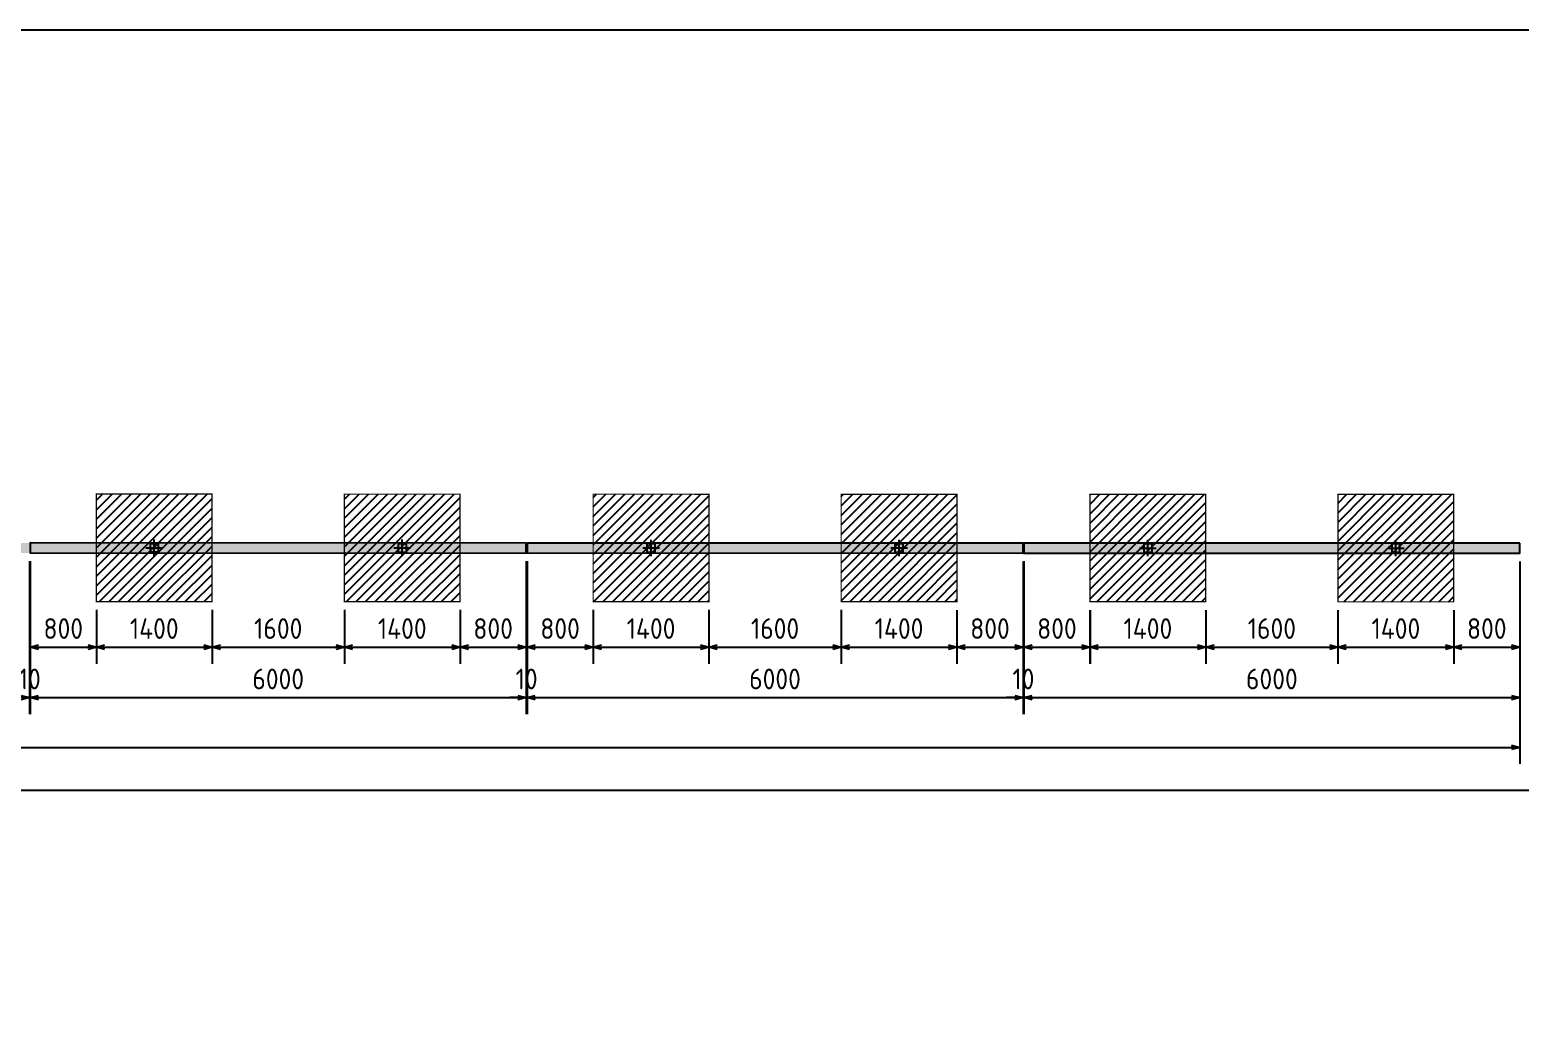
# Model space of a CAD drawing. Header units: centimetres. Extents: x -6122352 to 6876996, y -1694241 to 2592194.
# Drawn here: x 3330415 to 3348444, y 790899 to 802757 of the extents above; entities that cross this region are included whole.
import ezdxf

# ---------------------------------------------------------------- set-up
doc = ezdxf.new("R2010")
doc.units = ezdxf.units.CM
doc.header["$MEASUREMENT"] = 0
doc.header["$PDMODE"] = 66
doc.header["$PDSIZE"] = 100
doc.linetypes.add('CENTER', pattern=[2, 1.25, -0.25, 0.25, -0.25])
doc.layers.get('Defpoints').update_dxf_attribs({"color": 255, "linetype": 'CENTER'})
for name, color, linetype in [('@MI-FOOTINGS', 7, 'Continuous'), ('@MI-TYPE-01', 30, 'Continuous'), ('@MI-TYPE-02', 6, 'Continuous')]:
    doc.layers.add(name, color=color, linetype=linetype)
doc.styles.add('Schueco-BEMSTIL', font='isocpeur.ttf', dxfattribs={"width": 0.9})
doc.dimstyles.new('MI- JWC-TXT-2.5 MM', dxfattribs={"dimscale": 1.5, "dimtxt": 2.5, "dimasz": 1, "dimexe": 2, "dimexo": 1, "dimgap": 1, "dimtad": 1, "dimdec": 0, "dimdsep": 46, "dimtxsty": 'Schueco-BEMSTIL', "dimblk": 'OPEN30', "dimcen": 0, "dimdle": 2, "dimclrd": 140, "dimclre": 8, "dimclrt": 40, "dimadec": 0, "dimazin": 2, "dimtfac": 1, "dimtdec": 0, "dimtix": 1, "dimtmove": 2, "dimatfit": 3, "dimldrblk": 'OPEN', "dimfxl": 2, "dimlwd": -1, "dimlwe": -1, "dimarcsym": 0})

# ---------------------------------------------------------------- blocks, each defined once
blk = doc.blocks.new('T2-FOOTING PLAN')
at = {"layer": '@MI-FOOTINGS', "transparency": 33554679}
h = blk.add_hatch(dxfattribs=at)
h.set_pattern_fill('ANSI31', color=8, scale=650)
h.paths.add_polyline_path([(-700, 650), (700, 650), (700, -650), (-700, -650)])
at = {"layer": '@MI-FOOTINGS', "color": 160, "true_color": 0x3340f0, "const_width": 15}
blk.add_lwpolyline([(-700, 650), (700, 650), (700, -650), (-700, -650)], close=True, dxfattribs=at)
at = {"layer": '@MI-FOOTINGS', "color": 30}
blk.add_point((0, 0), dxfattribs=at)
blk = doc.blocks.new('_Open30')
at = {"color": 0, "linetype": 'ByBlock', "lineweight": -2}
for p, q in [((-1, 0.27), (0, 0)), ((0, 0), (-1, -0.27)), ((0, 0), (-1, 0))]:
    blk.add_line(p, q, dxfattribs=at)
blk = doc.blocks.new('*D1109')
at = {"layer": '@MI-TYPE-02', "color": 8, "transparency": 16777216}
for p, q in [((113300, -77598), (113300, -79448)), ((113310, -77597), (113310, -79448))]:
    blk.add_line(p, q, dxfattribs=at)
at = {"layer": '@MI-TYPE-02', "color": 140, "transparency": 16777216}
for p, q in [((113200, -79248), (113100, -79248)), ((113300, -79248), (113310, -79248)), ((113410, -79248), (113510, -79248))]:
    blk.add_line(p, q, dxfattribs=at)
at = {"layer": 'Defpoints', "color": 0, "transparency": 16777216}
for p in [(113300, -77498), (113310, -77497), (113310, -79248)]:
    blk.add_point(p, dxfattribs=at)
at = {"layer": '@MI-TYPE-02', "color": 140, "transparency": 16777216, "xscale": 100, "yscale": 100, "zscale": 100}
blk.add_blockref('_Open30', (113300, -79248), dxfattribs=at)
at = {"layer": '@MI-TYPE-02', "color": 140, "transparency": 16777216, "xscale": 100, "yscale": 100, "zscale": 100, "rotation": 180}
blk.add_blockref('_Open30', (113310, -79248), dxfattribs=at)
at = {"layer": '@MI-TYPE-02', "color": 40, "transparency": 16777216, "insert": (113305, -79023), "char_height": 250, "attachment_point": 5, "style": 'Schueco-BEMSTIL'}
blk.add_mtext('10', dxfattribs=at)
blk = doc.blocks.new('_Open')
at = {"color": 0, "linetype": 'ByBlock', "lineweight": -2}
for p, q in [((-1, 0), (0, 0)), ((-1, 0), (0, 0)), ((0, 0), (-1, 0))]:
    blk.add_line(p, q, dxfattribs=at)
blk = doc.blocks.new('*D1110')
at = {"layer": '@MI-TYPE-02', "color": 8, "transparency": 16777216}
for p, q in [((113310, -77597), (113310, -79448)), ((119310, -77599), (119310, -79448))]:
    blk.add_line(p, q, dxfattribs=at)
at = {"layer": '@MI-TYPE-02', "color": 140, "transparency": 16777216}
blk.add_line((113410, -79248), (119210, -79248), dxfattribs=at)
at = {"layer": 'Defpoints', "color": 0, "transparency": 16777216}
for p in [(113310, -77497), (119310, -77499), (119310, -79248)]:
    blk.add_point(p, dxfattribs=at)
at = {"layer": '@MI-TYPE-02', "color": 140, "transparency": 16777216, "xscale": 100, "yscale": 100, "zscale": 100, "rotation": 180}
blk.add_blockref('_Open30', (113310, -79248), dxfattribs=at)
at = {"layer": '@MI-TYPE-02', "color": 140, "transparency": 16777216, "xscale": 100, "yscale": 100, "zscale": 100}
blk.add_blockref('_Open30', (119310, -79248), dxfattribs=at)
at = {"layer": '@MI-TYPE-02', "color": 40, "transparency": 16777216, "insert": (116310, -79023), "char_height": 250, "attachment_point": 5, "style": 'Schueco-BEMSTIL'}
blk.add_mtext('6000', dxfattribs=at)
blk = doc.blocks.new('*D1111')
at = {"layer": '@MI-TYPE-02', "color": 8, "transparency": 16777216}
for p, q in [((119310, -77599), (119310, -79448)), ((119320, -77598), (119320, -79448))]:
    blk.add_line(p, q, dxfattribs=at)
at = {"layer": '@MI-TYPE-02', "color": 140, "transparency": 16777216}
for p, q in [((119210, -79248), (119110, -79248)), ((119310, -79248), (119320, -79248)), ((119420, -79248), (119520, -79248))]:
    blk.add_line(p, q, dxfattribs=at)
at = {"layer": 'Defpoints', "color": 0, "transparency": 16777216}
for p in [(119310, -77499), (119320, -77498), (119320, -79248)]:
    blk.add_point(p, dxfattribs=at)
at = {"layer": '@MI-TYPE-02', "color": 140, "transparency": 16777216, "xscale": 100, "yscale": 100, "zscale": 100}
blk.add_blockref('_Open30', (119310, -79248), dxfattribs=at)
at = {"layer": '@MI-TYPE-02', "color": 140, "transparency": 16777216, "xscale": 100, "yscale": 100, "zscale": 100, "rotation": 180}
blk.add_blockref('_Open30', (119320, -79248), dxfattribs=at)
at = {"layer": '@MI-TYPE-02', "color": 40, "transparency": 16777216, "insert": (119315, -79023), "char_height": 250, "attachment_point": 5, "style": 'Schueco-BEMSTIL'}
blk.add_mtext('10', dxfattribs=at)
blk = doc.blocks.new('*D1112')
at = {"layer": '@MI-TYPE-02', "color": 8, "transparency": 16777216}
for p, q in [((119320, -77598), (119320, -79448)), ((125320, -77601), (125320, -79448))]:
    blk.add_line(p, q, dxfattribs=at)
at = {"layer": '@MI-TYPE-02', "color": 140, "transparency": 16777216}
blk.add_line((119420, -79248), (125220, -79248), dxfattribs=at)
at = {"layer": 'Defpoints', "color": 0, "transparency": 16777216}
for p in [(119320, -77498), (125320, -77501), (125320, -79248)]:
    blk.add_point(p, dxfattribs=at)
at = {"layer": '@MI-TYPE-02', "color": 140, "transparency": 16777216, "xscale": 100, "yscale": 100, "zscale": 100, "rotation": 180}
blk.add_blockref('_Open30', (119320, -79248), dxfattribs=at)
at = {"layer": '@MI-TYPE-02', "color": 140, "transparency": 16777216, "xscale": 100, "yscale": 100, "zscale": 100}
blk.add_blockref('_Open30', (125320, -79248), dxfattribs=at)
at = {"layer": '@MI-TYPE-02', "color": 40, "transparency": 16777216, "insert": (122320, -79023), "char_height": 250, "attachment_point": 5, "style": 'Schueco-BEMSTIL'}
blk.add_mtext('6000', dxfattribs=at)
blk = doc.blocks.new('*D1113')
at = {"layer": '@MI-TYPE-02', "color": 8, "transparency": 16777216}
for p, q in [((125320, -77601), (125320, -79448)), ((125330, -77599), (125330, -79448))]:
    blk.add_line(p, q, dxfattribs=at)
at = {"layer": '@MI-TYPE-02', "color": 140, "transparency": 16777216}
for p, q in [((125220, -79248), (125120, -79248)), ((125320, -79248), (125330, -79248)), ((125430, -79248), (125530, -79248))]:
    blk.add_line(p, q, dxfattribs=at)
at = {"layer": 'Defpoints', "color": 0, "transparency": 16777216}
for p in [(125320, -77501), (125330, -77499), (125330, -79248)]:
    blk.add_point(p, dxfattribs=at)
at = {"layer": '@MI-TYPE-02', "color": 140, "transparency": 16777216, "xscale": 100, "yscale": 100, "zscale": 100}
blk.add_blockref('_Open30', (125320, -79248), dxfattribs=at)
at = {"layer": '@MI-TYPE-02', "color": 140, "transparency": 16777216, "xscale": 100, "yscale": 100, "zscale": 100, "rotation": 180}
blk.add_blockref('_Open30', (125330, -79248), dxfattribs=at)
at = {"layer": '@MI-TYPE-02', "color": 40, "transparency": 16777216, "insert": (125325, -79023), "char_height": 250, "attachment_point": 5, "style": 'Schueco-BEMSTIL'}
blk.add_mtext('10', dxfattribs=at)
blk = doc.blocks.new('*D1114')
at = {"layer": '@MI-TYPE-02', "color": 8, "transparency": 16777216}
for p, q in [((125330, -77599), (125330, -79448)), ((131330, -77602), (131330, -79448))]:
    blk.add_line(p, q, dxfattribs=at)
at = {"layer": '@MI-TYPE-02', "color": 140, "transparency": 16777216}
blk.add_line((125430, -79248), (131230, -79248), dxfattribs=at)
at = {"layer": 'Defpoints', "color": 0, "transparency": 16777216}
for p in [(125330, -77499), (131330, -77502), (131330, -79248)]:
    blk.add_point(p, dxfattribs=at)
at = {"layer": '@MI-TYPE-02', "color": 140, "transparency": 16777216, "xscale": 100, "yscale": 100, "zscale": 100, "rotation": 180}
blk.add_blockref('_Open30', (125330, -79248), dxfattribs=at)
at = {"layer": '@MI-TYPE-02', "color": 140, "transparency": 16777216, "xscale": 100, "yscale": 100, "zscale": 100}
blk.add_blockref('_Open30', (131330, -79248), dxfattribs=at)
at = {"layer": '@MI-TYPE-02', "color": 40, "transparency": 16777216, "insert": (128330, -79023), "char_height": 250, "attachment_point": 5, "style": 'Schueco-BEMSTIL'}
blk.add_mtext('6000', dxfattribs=at)
blk = doc.blocks.new('*D1098')
at = {"layer": '@MI-TYPE-02', "color": 8, "transparency": 16777216}
for p, q in [((113310, -77597), (113310, -78838)), ((114110, -78187), (114110, -78838))]:
    blk.add_line(p, q, dxfattribs=at)
at = {"layer": '@MI-TYPE-02', "color": 140, "transparency": 16777216}
blk.add_line((113410, -78638), (114010, -78638), dxfattribs=at)
at = {"layer": 'Defpoints', "color": 0, "transparency": 16777216}
for p in [(113310, -77497), (114110, -78087), (114110, -78638)]:
    blk.add_point(p, dxfattribs=at)
at = {"layer": '@MI-TYPE-02', "color": 140, "transparency": 16777216, "xscale": 100, "yscale": 100, "zscale": 100, "rotation": 180}
blk.add_blockref('_Open30', (113310, -78638), dxfattribs=at)
at = {"layer": '@MI-TYPE-02', "color": 140, "transparency": 16777216, "xscale": 100, "yscale": 100, "zscale": 100}
blk.add_blockref('_Open30', (114110, -78638), dxfattribs=at)
at = {"layer": '@MI-TYPE-02', "color": 40, "transparency": 16777216, "insert": (113710, -78413), "char_height": 250, "attachment_point": 5, "style": 'Schueco-BEMSTIL'}
blk.add_mtext('800', dxfattribs=at)
blk = doc.blocks.new('*D1125')
at = {"layer": '@MI-TYPE-02', "color": 8, "transparency": 16777216}
for p, q in [((24945, -754), (24945, -1405)), ((26345, -754), (26345, -1405))]:
    blk.add_line(p, q, dxfattribs=at)
at = {"layer": '@MI-TYPE-02', "color": 140, "transparency": 16777216}
blk.add_line((25045, -1205), (26245, -1205), dxfattribs=at)
at = {"layer": 'Defpoints', "color": 0, "transparency": 16777216}
for p in [(24945, -654), (26345, -654), (26345, -1205)]:
    blk.add_point(p, dxfattribs=at)
at = {"layer": '@MI-TYPE-02', "color": 140, "transparency": 16777216, "xscale": 100, "yscale": 100, "zscale": 100, "rotation": 180}
blk.add_blockref('_Open30', (24945, -1205), dxfattribs=at)
at = {"layer": '@MI-TYPE-02', "color": 140, "transparency": 16777216, "xscale": 100, "yscale": 100, "zscale": 100}
blk.add_blockref('_Open30', (26345, -1205), dxfattribs=at)
at = {"layer": '@MI-TYPE-02', "color": 40, "transparency": 16777216, "insert": (25645, -980), "char_height": 250, "attachment_point": 5, "style": 'Schueco-BEMSTIL'}
blk.add_mtext('1400', dxfattribs=at)
blk = doc.blocks.new('*D1126')
at = {"layer": '@MI-TYPE-02', "color": 8, "transparency": 16777216}
for p, q in [((26345, -754), (26345, -1405)), ((27945, -754), (27945, -1405))]:
    blk.add_line(p, q, dxfattribs=at)
at = {"layer": '@MI-TYPE-02', "color": 140, "transparency": 16777216}
blk.add_line((26445, -1205), (27845, -1205), dxfattribs=at)
at = {"layer": 'Defpoints', "color": 0, "transparency": 16777216}
for p in [(26345, -654), (27945, -654), (27945, -1205)]:
    blk.add_point(p, dxfattribs=at)
at = {"layer": '@MI-TYPE-02', "color": 140, "transparency": 16777216, "xscale": 100, "yscale": 100, "zscale": 100, "rotation": 180}
blk.add_blockref('_Open30', (26345, -1205), dxfattribs=at)
at = {"layer": '@MI-TYPE-02', "color": 140, "transparency": 16777216, "xscale": 100, "yscale": 100, "zscale": 100}
blk.add_blockref('_Open30', (27945, -1205), dxfattribs=at)
at = {"layer": '@MI-TYPE-02', "color": 40, "transparency": 16777216, "insert": (27145, -980), "char_height": 250, "attachment_point": 5, "style": 'Schueco-BEMSTIL'}
blk.add_mtext('1600', dxfattribs=at)
blk = doc.blocks.new('*D1127')
at = {"layer": '@MI-TYPE-02', "color": 8, "transparency": 16777216}
for p, q in [((27945, -754), (27945, -1405)), ((29345, -754), (29345, -1405))]:
    blk.add_line(p, q, dxfattribs=at)
at = {"layer": '@MI-TYPE-02', "color": 140, "transparency": 16777216}
blk.add_line((28045, -1205), (29245, -1205), dxfattribs=at)
at = {"layer": 'Defpoints', "color": 0, "transparency": 16777216}
for p in [(27945, -654), (29345, -654), (29345, -1205)]:
    blk.add_point(p, dxfattribs=at)
at = {"layer": '@MI-TYPE-02', "color": 140, "transparency": 16777216, "xscale": 100, "yscale": 100, "zscale": 100, "rotation": 180}
blk.add_blockref('_Open30', (27945, -1205), dxfattribs=at)
at = {"layer": '@MI-TYPE-02', "color": 140, "transparency": 16777216, "xscale": 100, "yscale": 100, "zscale": 100}
blk.add_blockref('_Open30', (29345, -1205), dxfattribs=at)
at = {"layer": '@MI-TYPE-02', "color": 40, "transparency": 16777216, "insert": (28645, -980), "char_height": 250, "attachment_point": 5, "style": 'Schueco-BEMSTIL'}
blk.add_mtext('1400', dxfattribs=at)
blk = doc.blocks.new('*D1436')
at = {"layer": '@MI-TYPE-02', "color": 8, "transparency": 16777216}
for p, q in [((30145, -166), (30145, -1405)), ((29345, -754), (29345, -1405))]:
    blk.add_line(p, q, dxfattribs=at)
at = {"layer": '@MI-TYPE-02', "color": 140, "transparency": 16777216}
blk.add_line((29445, -1205), (30045, -1205), dxfattribs=at)
at = {"layer": 'Defpoints', "color": 0, "transparency": 16777216}
for p in [(30145, -66), (29345, -654), (30145, -1205)]:
    blk.add_point(p, dxfattribs=at)
at = {"layer": '@MI-TYPE-02', "color": 140, "transparency": 16777216, "xscale": 100, "yscale": 100, "zscale": 100, "rotation": 180}
blk.add_blockref('_Open30', (29345, -1205), dxfattribs=at)
at = {"layer": '@MI-TYPE-02', "color": 140, "transparency": 16777216, "xscale": 100, "yscale": 100, "zscale": 100}
blk.add_blockref('_Open30', (30145, -1205), dxfattribs=at)
at = {"layer": '@MI-TYPE-02', "color": 40, "transparency": 16777216, "insert": (29745, -980), "char_height": 250, "attachment_point": 5, "style": 'Schueco-BEMSTIL'}
blk.add_mtext('800', dxfattribs=at)
blk = doc.blocks.new('*D1099')
at = {"layer": '@MI-TYPE-02', "color": 8, "transparency": 16777216}
for p, q in [((119320, -77598), (119320, -78838)), ((120120, -78188), (120120, -78838))]:
    blk.add_line(p, q, dxfattribs=at)
at = {"layer": '@MI-TYPE-02', "color": 140, "transparency": 16777216}
blk.add_line((119420, -78638), (120020, -78638), dxfattribs=at)
at = {"layer": 'Defpoints', "color": 0, "transparency": 16777216}
for p in [(119320, -77498), (120120, -78088), (120120, -78638)]:
    blk.add_point(p, dxfattribs=at)
at = {"layer": '@MI-TYPE-02', "color": 140, "transparency": 16777216, "xscale": 100, "yscale": 100, "zscale": 100, "rotation": 180}
blk.add_blockref('_Open30', (119320, -78638), dxfattribs=at)
at = {"layer": '@MI-TYPE-02', "color": 140, "transparency": 16777216, "xscale": 100, "yscale": 100, "zscale": 100}
blk.add_blockref('_Open30', (120120, -78638), dxfattribs=at)
at = {"layer": '@MI-TYPE-02', "color": 40, "transparency": 16777216, "insert": (119720, -78413), "char_height": 250, "attachment_point": 5, "style": 'Schueco-BEMSTIL'}
blk.add_mtext('800', dxfattribs=at)
blk = doc.blocks.new('*D1128')
at = {"layer": '@MI-TYPE-02', "color": 8, "transparency": 16777216}
for p, q in [((30955, -755), (30955, -1405)), ((32355, -755), (32355, -1405))]:
    blk.add_line(p, q, dxfattribs=at)
at = {"layer": '@MI-TYPE-02', "color": 140, "transparency": 16777216}
blk.add_line((31055, -1205), (32255, -1205), dxfattribs=at)
at = {"layer": 'Defpoints', "color": 0, "transparency": 16777216}
for p in [(30955, -655), (32355, -655), (32355, -1205)]:
    blk.add_point(p, dxfattribs=at)
at = {"layer": '@MI-TYPE-02', "color": 140, "transparency": 16777216, "xscale": 100, "yscale": 100, "zscale": 100, "rotation": 180}
blk.add_blockref('_Open30', (30955, -1205), dxfattribs=at)
at = {"layer": '@MI-TYPE-02', "color": 140, "transparency": 16777216, "xscale": 100, "yscale": 100, "zscale": 100}
blk.add_blockref('_Open30', (32355, -1205), dxfattribs=at)
at = {"layer": '@MI-TYPE-02', "color": 40, "transparency": 16777216, "insert": (31655, -980), "char_height": 250, "attachment_point": 5, "style": 'Schueco-BEMSTIL'}
blk.add_mtext('1400', dxfattribs=at)
blk = doc.blocks.new('*D1129')
at = {"layer": '@MI-TYPE-02', "color": 8, "transparency": 16777216}
for p, q in [((32355, -755), (32355, -1405)), ((33955, -755), (33955, -1405))]:
    blk.add_line(p, q, dxfattribs=at)
at = {"layer": '@MI-TYPE-02', "color": 140, "transparency": 16777216}
blk.add_line((32455, -1205), (33855, -1205), dxfattribs=at)
at = {"layer": 'Defpoints', "color": 0, "transparency": 16777216}
for p in [(32355, -655), (33955, -655), (33955, -1205)]:
    blk.add_point(p, dxfattribs=at)
at = {"layer": '@MI-TYPE-02', "color": 140, "transparency": 16777216, "xscale": 100, "yscale": 100, "zscale": 100, "rotation": 180}
blk.add_blockref('_Open30', (32355, -1205), dxfattribs=at)
at = {"layer": '@MI-TYPE-02', "color": 140, "transparency": 16777216, "xscale": 100, "yscale": 100, "zscale": 100}
blk.add_blockref('_Open30', (33955, -1205), dxfattribs=at)
at = {"layer": '@MI-TYPE-02', "color": 40, "transparency": 16777216, "insert": (33155, -980), "char_height": 250, "attachment_point": 5, "style": 'Schueco-BEMSTIL'}
blk.add_mtext('1600', dxfattribs=at)
blk = doc.blocks.new('*D1130')
at = {"layer": '@MI-TYPE-02', "color": 8, "transparency": 16777216}
for p, q in [((33955, -755), (33955, -1405)), ((35355, -756), (35355, -1405))]:
    blk.add_line(p, q, dxfattribs=at)
at = {"layer": '@MI-TYPE-02', "color": 140, "transparency": 16777216}
blk.add_line((34055, -1205), (35255, -1205), dxfattribs=at)
at = {"layer": 'Defpoints', "color": 0, "transparency": 16777216}
for p in [(33955, -655), (35355, -656), (35355, -1205)]:
    blk.add_point(p, dxfattribs=at)
at = {"layer": '@MI-TYPE-02', "color": 140, "transparency": 16777216, "xscale": 100, "yscale": 100, "zscale": 100, "rotation": 180}
blk.add_blockref('_Open30', (33955, -1205), dxfattribs=at)
at = {"layer": '@MI-TYPE-02', "color": 140, "transparency": 16777216, "xscale": 100, "yscale": 100, "zscale": 100}
blk.add_blockref('_Open30', (35355, -1205), dxfattribs=at)
at = {"layer": '@MI-TYPE-02', "color": 40, "transparency": 16777216, "insert": (34655, -980), "char_height": 250, "attachment_point": 5, "style": 'Schueco-BEMSTIL'}
blk.add_mtext('1400', dxfattribs=at)
blk = doc.blocks.new('*D1100')
at = {"layer": '@MI-TYPE-02', "color": 8, "transparency": 16777216}
for p, q in [((125330, -77599), (125330, -78838)), ((126130, -78189), (126130, -78838))]:
    blk.add_line(p, q, dxfattribs=at)
at = {"layer": '@MI-TYPE-02', "color": 140, "transparency": 16777216}
blk.add_line((125430, -78638), (126030, -78638), dxfattribs=at)
at = {"layer": 'Defpoints', "color": 0, "transparency": 16777216}
for p in [(125330, -77499), (126130, -78089), (126130, -78638)]:
    blk.add_point(p, dxfattribs=at)
at = {"layer": '@MI-TYPE-02', "color": 140, "transparency": 16777216, "xscale": 100, "yscale": 100, "zscale": 100, "rotation": 180}
blk.add_blockref('_Open30', (125330, -78638), dxfattribs=at)
at = {"layer": '@MI-TYPE-02', "color": 140, "transparency": 16777216, "xscale": 100, "yscale": 100, "zscale": 100}
blk.add_blockref('_Open30', (126130, -78638), dxfattribs=at)
at = {"layer": '@MI-TYPE-02', "color": 40, "transparency": 16777216, "insert": (125730, -78413), "char_height": 250, "attachment_point": 5, "style": 'Schueco-BEMSTIL'}
blk.add_mtext('800', dxfattribs=at)
blk = doc.blocks.new('*D1131')
at = {"layer": '@MI-TYPE-02', "color": 8, "transparency": 16777216}
for p, q in [((36965, -756), (36965, -1405)), ((38365, -756), (38365, -1405))]:
    blk.add_line(p, q, dxfattribs=at)
at = {"layer": '@MI-TYPE-02', "color": 140, "transparency": 16777216}
blk.add_line((37065, -1205), (38265, -1205), dxfattribs=at)
at = {"layer": 'Defpoints', "color": 0, "transparency": 16777216}
for p in [(36965, -656), (38365, -656), (38365, -1205)]:
    blk.add_point(p, dxfattribs=at)
at = {"layer": '@MI-TYPE-02', "color": 140, "transparency": 16777216, "xscale": 100, "yscale": 100, "zscale": 100, "rotation": 180}
blk.add_blockref('_Open30', (36965, -1205), dxfattribs=at)
at = {"layer": '@MI-TYPE-02', "color": 140, "transparency": 16777216, "xscale": 100, "yscale": 100, "zscale": 100}
blk.add_blockref('_Open30', (38365, -1205), dxfattribs=at)
at = {"layer": '@MI-TYPE-02', "color": 40, "transparency": 16777216, "insert": (37665, -980), "char_height": 250, "attachment_point": 5, "style": 'Schueco-BEMSTIL'}
blk.add_mtext('1400', dxfattribs=at)
blk = doc.blocks.new('*D1132')
at = {"layer": '@MI-TYPE-02', "color": 8, "transparency": 16777216}
for p, q in [((38365, -756), (38365, -1405)), ((39965, -756), (39965, -1405))]:
    blk.add_line(p, q, dxfattribs=at)
at = {"layer": '@MI-TYPE-02', "color": 140, "transparency": 16777216}
blk.add_line((38465, -1205), (39865, -1205), dxfattribs=at)
at = {"layer": 'Defpoints', "color": 0, "transparency": 16777216}
for p in [(38365, -656), (39965, -656), (39965, -1205)]:
    blk.add_point(p, dxfattribs=at)
at = {"layer": '@MI-TYPE-02', "color": 140, "transparency": 16777216, "xscale": 100, "yscale": 100, "zscale": 100, "rotation": 180}
blk.add_blockref('_Open30', (38365, -1205), dxfattribs=at)
at = {"layer": '@MI-TYPE-02', "color": 140, "transparency": 16777216, "xscale": 100, "yscale": 100, "zscale": 100}
blk.add_blockref('_Open30', (39965, -1205), dxfattribs=at)
at = {"layer": '@MI-TYPE-02', "color": 40, "transparency": 16777216, "insert": (39165, -980), "char_height": 250, "attachment_point": 5, "style": 'Schueco-BEMSTIL'}
blk.add_mtext('1600', dxfattribs=at)
blk = doc.blocks.new('*D1133')
at = {"layer": '@MI-TYPE-02', "color": 8, "transparency": 16777216}
for p, q in [((39965, -756), (39965, -1405)), ((41365, -757), (41365, -1405))]:
    blk.add_line(p, q, dxfattribs=at)
at = {"layer": '@MI-TYPE-02', "color": 140, "transparency": 16777216}
blk.add_line((40065, -1205), (41265, -1205), dxfattribs=at)
at = {"layer": 'Defpoints', "color": 0, "transparency": 16777216}
for p in [(39965, -656), (41365, -657), (41365, -1205)]:
    blk.add_point(p, dxfattribs=at)
at = {"layer": '@MI-TYPE-02', "color": 140, "transparency": 16777216, "xscale": 100, "yscale": 100, "zscale": 100, "rotation": 180}
blk.add_blockref('_Open30', (39965, -1205), dxfattribs=at)
at = {"layer": '@MI-TYPE-02', "color": 140, "transparency": 16777216, "xscale": 100, "yscale": 100, "zscale": 100}
blk.add_blockref('_Open30', (41365, -1205), dxfattribs=at)
at = {"layer": '@MI-TYPE-02', "color": 40, "transparency": 16777216, "insert": (40665, -980), "char_height": 250, "attachment_point": 5, "style": 'Schueco-BEMSTIL'}
blk.add_mtext('1400', dxfattribs=at)
blk = doc.blocks.new('*D1134')
at = {"layer": '@MI-TYPE-02', "color": 8, "transparency": 16777216}
for p, q in [((42165, -169), (42165, -1405)), ((41365, -757), (41365, -1405))]:
    blk.add_line(p, q, dxfattribs=at)
at = {"layer": '@MI-TYPE-02', "color": 140, "transparency": 16777216}
blk.add_line((41465, -1205), (42065, -1205), dxfattribs=at)
at = {"layer": 'Defpoints', "color": 0, "transparency": 16777216}
for p in [(42165, -69), (41365, -657), (42165, -1205)]:
    blk.add_point(p, dxfattribs=at)
at = {"layer": '@MI-TYPE-02', "color": 140, "transparency": 16777216, "xscale": 100, "yscale": 100, "zscale": 100, "rotation": 180}
blk.add_blockref('_Open30', (41365, -1205), dxfattribs=at)
at = {"layer": '@MI-TYPE-02', "color": 140, "transparency": 16777216, "xscale": 100, "yscale": 100, "zscale": 100}
blk.add_blockref('_Open30', (42165, -1205), dxfattribs=at)
at = {"layer": '@MI-TYPE-02', "color": 40, "transparency": 16777216, "insert": (41765, -980), "char_height": 250, "attachment_point": 5, "style": 'Schueco-BEMSTIL'}
blk.add_mtext('800', dxfattribs=at)
blk = doc.blocks.new('*D1101')
at = {"layer": '@MI-TYPE-02', "color": 8, "transparency": 16777216}
for p, q in [((89165, -77593), (89165, -80051)), ((131330, -77602), (131330, -80051))]:
    blk.add_line(p, q, dxfattribs=at)
at = {"layer": '@MI-TYPE-02', "color": 140, "transparency": 16777216}
blk.add_line((89265, -79851), (131230, -79851), dxfattribs=at)
at = {"layer": 'Defpoints', "color": 0, "transparency": 16777216}
for p in [(89165, -77493), (131330, -77502), (131330, -79851)]:
    blk.add_point(p, dxfattribs=at)
at = {"layer": '@MI-TYPE-02', "color": 140, "transparency": 16777216, "xscale": 100, "yscale": 100, "zscale": 100, "rotation": 180}
blk.add_blockref('_Open30', (89165, -79851), dxfattribs=at)
at = {"layer": '@MI-TYPE-02', "color": 140, "transparency": 16777216, "xscale": 100, "yscale": 100, "zscale": 100}
blk.add_blockref('_Open30', (131330, -79851), dxfattribs=at)
at = {"layer": '@MI-TYPE-02', "color": 40, "transparency": 16777216, "insert": (110248, -79626), "char_height": 250, "attachment_point": 5, "style": 'Schueco-BEMSTIL'}
blk.add_mtext('42165', dxfattribs=at)
blk = doc.blocks.new('*D1435')
at = {"layer": '@MI-TYPE-02', "color": 8, "transparency": 16777216}
for p, q in [((36155, -168), (36155, -1405)), ((35355, -756), (35355, -1405))]:
    blk.add_line(p, q, dxfattribs=at)
at = {"layer": '@MI-TYPE-02', "color": 140, "transparency": 16777216}
blk.add_line((35455, -1205), (36055, -1205), dxfattribs=at)
at = {"layer": 'Defpoints', "color": 0, "transparency": 16777216}
for p in [(36155, -68), (35355, -656), (36155, -1205)]:
    blk.add_point(p, dxfattribs=at)
at = {"layer": '@MI-TYPE-02', "color": 140, "transparency": 16777216, "xscale": 100, "yscale": 100, "zscale": 100, "rotation": 180}
blk.add_blockref('_Open30', (35355, -1205), dxfattribs=at)
at = {"layer": '@MI-TYPE-02', "color": 140, "transparency": 16777216, "xscale": 100, "yscale": 100, "zscale": 100}
blk.add_blockref('_Open30', (36155, -1205), dxfattribs=at)
at = {"layer": '@MI-TYPE-02', "color": 40, "transparency": 16777216, "insert": (35755, -980), "char_height": 250, "attachment_point": 5, "style": 'Schueco-BEMSTIL'}
blk.add_mtext('800', dxfattribs=at)
blk = doc.blocks.new('*D1715')
at = {"layer": '@MI-TYPE-01', "color": 8, "transparency": 16777216}
for p, q in [((3306275, 796385), (3306275, 793458)), ((3432917, 796378), (3432917, 793458))]:
    blk.add_line(p, q, dxfattribs=at)
at = {"layer": '@MI-TYPE-01', "color": 140, "transparency": 16777216}
blk.add_line((3306325, 793558), (3432867, 793558), dxfattribs=at)
at = {"layer": 'Defpoints', "color": 0, "transparency": 16777216}
for p in [(3306275, 796435), (3432917, 796428), (3432917, 793558)]:
    blk.add_point(p, dxfattribs=at)
at = {"layer": '@MI-TYPE-01', "color": 140, "transparency": 16777216, "xscale": 50, "yscale": 50, "zscale": 50, "rotation": 180}
blk.add_blockref('_Open30', (3306275, 793558), dxfattribs=at)
at = {"layer": '@MI-TYPE-01', "color": 140, "transparency": 16777216, "xscale": 50, "yscale": 50, "zscale": 50}
blk.add_blockref('_Open30', (3432917, 793558), dxfattribs=at)
at = {"layer": '@MI-TYPE-01', "color": 40, "transparency": 16777216, "insert": (3369596, 793670), "char_height": 125, "attachment_point": 5, "style": 'Schueco-BEMSTIL'}
blk.add_mtext('126642', dxfattribs=at)
blk = doc.blocks.new('G6-REAR PARTITON LEFT END')
at = {"layer": '@MI-TYPE-02'}
h = blk.add_hatch(color=256, dxfattribs=at)
h.dxf.hatch_style = 1
h.paths.add_polyline_path([(42165.2, 51.3), (36165.3, 53.5), (36164.8, -66.5), (42164.7, -68.7)])
h.paths.add_polyline_path([(36155.3, 52.4), (30155.3, 54.6), (30154.9, -65.4), (36154.8, -67.6)])
h.paths.add_polyline_path([(30145.3, 53.6), (24145.4, 55.8), (24144.9, -64.2), (30144.9, -66.4)])
h.paths.add_polyline_path([(24135.4, 54.6), (18135.5, 56.8), (18135, -63.2), (24134.9, -65.4)])
h.paths.add_polyline_path([(18125.5, 55.9), (12125.5, 58.1), (12125.1, -61.9), (18125, -64.1)])
h.paths.add_polyline_path([(12115.6, 57.3), (6115.6, 59.5), (6115.2, -60.5), (12115.1, -62.7)])
h.paths.add_polyline_path([(6105.6, 58.4), (0.2, 60), (-0.2, -60), (6105.2, -61.6)])
for points in [[(30145.3, 53.6), (24145.4, 55.8), (24144.9, -64.2), (30144.9, -66.4)], [(36155.3, 52.4), (30155.3, 54.6), (30154.9, -65.4), (36154.8, -67.6)], [(42165.2, 51.3), (36165.3, 53.5), (36164.8, -66.5), (42164.7, -68.7)]]:
    blk.add_lwpolyline(points, close=True, dxfattribs=at)
at = {"layer": '@MI-FOOTINGS', "rotation": 359.9898439714545}
for p in [(25645.1, -3.8), (28645.1, -4.3), (31655.3, -5.1), (34655.3, -5.6), (37665, -6.1), (40665, -6.6)]:
    blk.add_blockref('T2-FOOTING PLAN', p, dxfattribs=at)
at = {"layer": '@MI-TYPE-02'}
for base, p1, p2, picture, middle in [((42164.9, -2418.4), (0, -60), (42164.9, -68.7), '*D1101', (21082.5, -2193.4)), ((24144.9, -1814.9), (24134.9, -65.4), (24144.9, -64.2), '*D1109', (24139.9, -1589.9)), ((30144.9, -1814.9), (24144.9, -64.2), (30144.9, -66.4), '*D1110', (27144.9, -1589.9)), ((24945, -1204.9), (24144.9, -64.2), (24945, -653.7), '*D1098', (24545, -979.9)), ((30154.9, -1814.9), (30144.9, -66.4), (30154.9, -65.4), '*D1111', (30149.9, -1589.9)), ((36154.8, -1814.9), (30154.9, -65.4), (36154.8, -67.6), '*D1112', (33154.8, -1589.9)), ((30955.2, -1204.9), (30154.9, -65.4), (30955.2, -654.9), '*D1099', (30555, -979.9)), ((36164.8, -1814.9), (36154.8, -67.6), (36164.8, -66.5), '*D1113', (36159.8, -1589.9)), ((42164.7, -1814.9), (36164.8, -66.5), (42164.7, -68.7), '*D1114', (39164.8, -1589.9)), ((36964.9, -1204.9), (36164.8, -66.5), (36964.9, -655.9), '*D1100', (36564.8, -979.9))]:
    dim = blk.add_linear_dim(base=base, p1=p1, p2=p2, dimstyle='MI- JWC-TXT-2.5 MM', dxfattribs=at)
    dim.commit()
    dim.dimension.update_dxf_attribs({"geometry": picture, "text_midpoint": middle, "insert": (-89165.2, 77433)})
for base, p1, p2, picture, middle in [((30144.9, -1204.9), (29345, -654.5), (30144.9, -66.4), '*D1436', (29744.9, -979.9)), ((36154.8, -1204.9), (35355.2, -655.7), (36154.8, -67.6), '*D1435', (35755, -979.9)), ((42164.7, -1204.9), (41364.9, -656.7), (42164.7, -68.7), '*D1134', (41764.8, -979.9)), ((26345, -1204.9), (24945, -653.7), (26345, -653.9), '*D1125', (25645, -979.9)), ((27945, -1204.9), (26345, -653.9), (27945, -654.2), '*D1126', (27145, -979.9)), ((29345, -1204.9), (27945, -654.2), (29345, -654.5), '*D1127', (28645, -979.9)), ((32355.2, -1204.9), (30955.2, -654.9), (32355.2, -655.2), '*D1128', (31655.2, -979.9)), ((33955.2, -1204.9), (32355.2, -655.2), (33955.2, -655.5), '*D1129', (33155.2, -979.9)), ((35355.2, -1204.9), (33955.2, -655.5), (35355.2, -655.7), '*D1130', (34655.2, -979.9)), ((38364.9, -1204.9), (36964.9, -655.9), (38364.9, -656.2), '*D1131', (37664.9, -979.9)), ((39964.9, -1204.9), (38364.9, -656.2), (39964.9, -656.5), '*D1132', (39164.9, -979.9)), ((41364.9, -1204.9), (39964.9, -656.5), (41364.9, -656.7), '*D1133', (40664.9, -979.9))]:
    dim = blk.add_linear_dim(base=base, p1=p1, p2=p2, dimstyle='MI- JWC-TXT-2.5 MM', dxfattribs=at)
    dim.commit()
    dim.dimension.update_dxf_attribs({"geometry": picture, "text_midpoint": middle})

msp = doc.modelspace()

# ---------------------------------------------------------------- linework, layer by layer
msp.add_lwpolyline([(3278170.28592, 802757.28808), (3588252.33865, 802757.28808), (3588252.33865, 779039.77254), (3278170.28592, 779039.77254)], close=True)

# ---------------------------------------------------------------- block references
at = {"layer": '@MI-TYPE-02'}
msp.add_blockref('G6-REAR PARTITON LEFT END', (3306275.4067, 796495.02016), dxfattribs=at)

# ---------------------------------------------------------------- dimensions: what is measured, and where the dimension line sits
at = {"layer": '@MI-TYPE-01'}
dim = msp.add_linear_dim(base=(3432917.48639, 793557.9972), p1=(3306275.17218, 796435.02061), p2=(3432917.48639, 796428.17474), dimstyle='MI- JWC-TXT-2.5 MM', dxfattribs=at)
dim.commit()
dim.dimension.update_dxf_attribs({"geometry": '*D1715', "text_midpoint": (3369596.32928, 793670.4972)})

doc.saveas('drawing.dxf')
